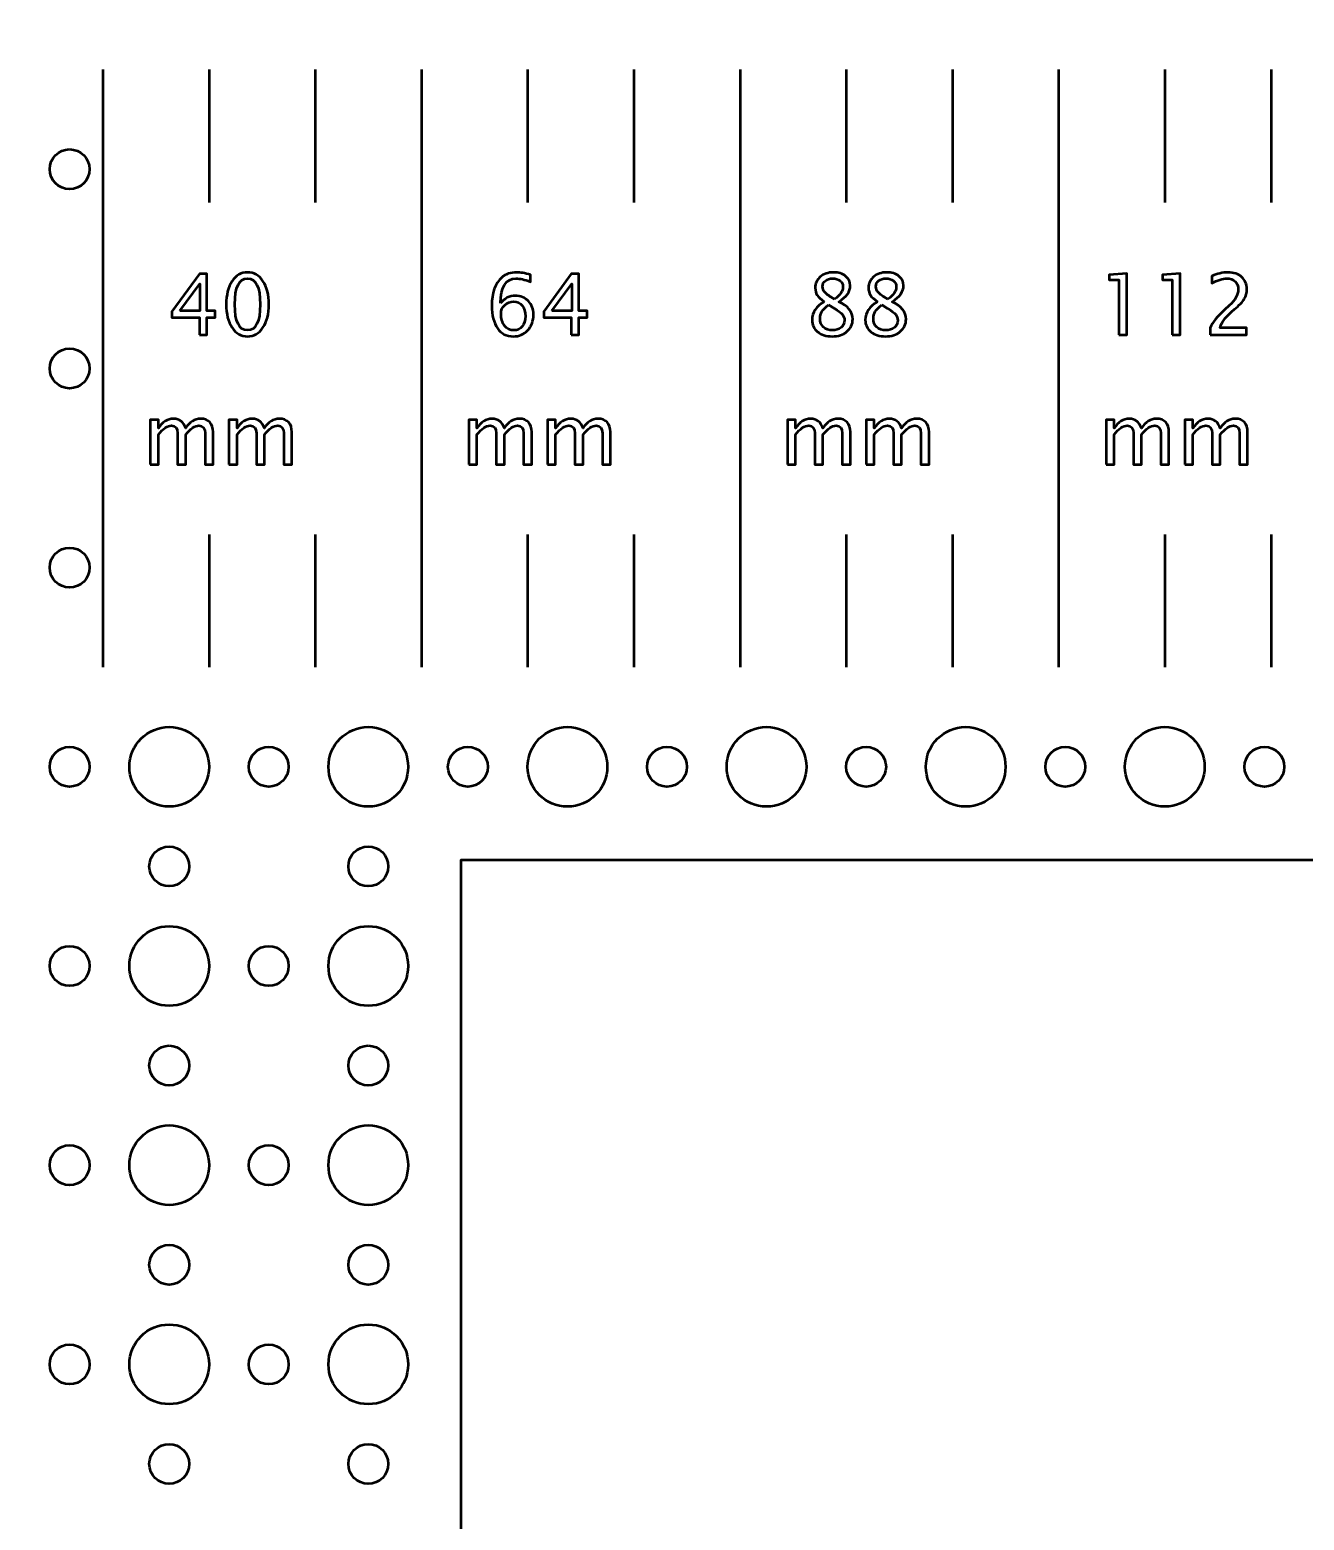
# Model space of a CAD drawing. Header units: centimetres. Extents: x -120 to 105, y -79 to 117.
# Drawn here: x 33.45 to 43.05, y -23.67 to -12.45 of the extents above; entities that cross this region are included whole.
import ezdxf

# ---------------------------------------------------------------- set-up
doc = ezdxf.new("R2010")
doc.units = ezdxf.units.CM
doc.header["$MEASUREMENT"] = 0
doc.layers.add('Layer 1', color=7, linetype='Continuous')

msp = doc.modelspace()

# ---------------------------------------------------------------- linework, layer by layer
at = {"layer": 'Layer 1', "lineweight": 53}
for centre, major_axis in [((33.75, -13.5), (0, 0.15)), ((33.75, -15), (0, 0.15)), ((33.75, -16.5), (0, 0.15)), ((34.50001, -18.00001), (0, 0.30001)), ((36.00001, -18.00001), (0, 0.30001)), ((37.50001, -18.00001), (0, 0.30001)), ((39.00001, -18.00001), (0, 0.30001)), ((40.50001, -18.00001), (0, 0.30001)), ((42.00001, -18.00001), (0, 0.30001)), ((33.75, -18), (0, 0.15)), ((35.25, -18), (0, 0.15)), ((36.75, -18), (0, 0.15)), ((38.25, -18), (0, 0.15)), ((39.75, -18), (0, 0.15)), ((41.25, -18), (0, 0.15)), ((42.75, -18), (0, 0.15)), ((34.5, -18.75), (0, 0.15)), ((36, -18.75), (0, 0.15)), ((34.50001, -19.50001), (0, 0.30001)), ((36.00001, -19.50001), (0, 0.30001)), ((33.75, -19.5), (0, 0.15)), ((35.25, -19.5), (0, 0.15)), ((34.5, -20.25), (0, 0.15)), ((36, -20.25), (0, 0.15)), ((34.50001, -21.00001), (0, 0.30001)), ((36.00001, -21.00001), (0, 0.30001)), ((33.75, -21), (0, 0.15)), ((35.25, -21), (0, 0.15)), ((34.5, -21.75), (0, 0.15)), ((36, -21.75), (0, 0.15)), ((34.50001, -22.50001), (0, 0.30001)), ((36.00001, -22.50001), (0, 0.30001)), ((33.75, -22.5), (0, 0.15)), ((35.25, -22.5), (0, 0.15)), ((34.5, -23.25), (0, 0.15)), ((36, -23.25), (0, 0.15))]:
    msp.add_ellipse(centre, major_axis=major_axis, ratio=1, dxfattribs=at)
msp.add_open_spline([(23.8, -33.7), (23.52386, -33.7), (23.3, -33.47614), (23.3, -33.2), (23.3, -33.2), (23.3, -33.2), (23.3, 6.2), (23.3, 6.2), (23.3, 6.2), (23.3, 6.47614), (23.52386, 6.7), (23.8, 6.7), (23.8, 6.7), (27.54218, 6.7), (33.02796, 6.7), (36.2, 6.7), (36.2, 6.7), (36.47614, 6.7), (36.7, 6.47614), (36.7, 6.2), (36.7, 6.2), (36.7, 6.2), (36.7, -11.3), (36.7, -11.3), (36.7, -11.3), (36.7, -11.3), (61.7, -11.3), (61.7, -11.3), (61.7, -11.3), (61.97614, -11.3), (62.2, -11.52386), (62.2, -11.8), (62.2, -11.8), (62.2, -11.8), (62.2, -18.2), (62.2, -18.2), (62.2, -18.2), (62.2, -18.47614), (61.97614, -18.7), (61.7, -18.7), (61.7, -18.7), (61.7, -18.7), (36.7, -18.7), (36.7, -18.7), (36.7, -18.7), (36.7, -18.7), (36.7, -33.2), (36.7, -33.2), (36.7, -33.2), (36.7, -33.47614), (36.47614, -33.7), (36.2, -33.7), (36.2, -33.7), (31.42225, -33.7), (28.57775, -33.7), (23.8, -33.7)], degree=3, knots=[0, 0, 0, 0, 0.06666667, 0.06666667, 0.06666667, 0.06666667, 0.13333333, 0.13333333, 0.13333333, 0.13333333, 0.2, 0.2, 0.2, 0.2, 0.26666667, 0.26666667, 0.26666667, 0.26666667, 0.33333333, 0.33333333, 0.33333333, 0.33333333, 0.4, 0.4, 0.4, 0.4, 0.46666667, 0.46666667, 0.46666667, 0.46666667, 0.53333333, 0.53333333, 0.53333333, 0.53333333, 0.6, 0.6, 0.6, 0.6, 0.66666667, 0.66666667, 0.66666667, 0.66666667, 0.73333333, 0.73333333, 0.73333333, 0.73333333, 0.8, 0.8, 0.8, 0.8, 0.86666667, 0.86666667, 0.86666667, 0.86666667, 1, 1, 1, 1], dxfattribs=at)
at = {"layer": 'Layer 1', "color": 5, "lineweight": 53}
for points in [[(34, -12.75), (34, -12.75), (34, -17.25), (34, -17.25)], [(34.8, -12.75), (34.8, -12.75), (34.8, -13.75), (34.8, -13.75)], [(35.6, -12.75), (35.6, -12.75), (35.6, -13.75), (35.6, -13.75)], [(36.4, -12.75), (36.4, -12.75), (36.4, -17.25), (36.4, -17.25)], [(37.2, -12.75), (37.2, -12.75), (37.2, -13.75), (37.2, -13.75)], [(38, -12.75), (38, -12.75), (38, -13.75), (38, -13.75)], [(38.8, -12.75), (38.8, -12.75), (38.8, -17.25), (38.8, -17.25)], [(39.6, -12.75), (39.6, -12.75), (39.6, -13.75), (39.6, -13.75)], [(40.4, -12.75), (40.4, -12.75), (40.4, -13.75), (40.4, -13.75)], [(41.2, -12.75), (41.2, -12.75), (41.2, -17.25), (41.2, -17.25)], [(42, -12.75), (42, -12.75), (42, -13.75), (42, -13.75)], [(42.8, -12.75), (42.8, -12.75), (42.8, -13.75), (42.8, -13.75)], [(34.8, -16.25), (34.8, -16.25), (34.8, -17.25), (34.8, -17.25)], [(35.6, -16.25), (35.6, -16.25), (35.6, -17.25), (35.6, -17.25)], [(37.2, -16.25), (37.2, -16.25), (37.2, -17.25), (37.2, -17.25)], [(38, -16.25), (38, -16.25), (38, -17.25), (38, -17.25)], [(39.6, -16.25), (39.6, -16.25), (39.6, -17.25), (39.6, -17.25)], [(40.4, -16.25), (40.4, -16.25), (40.4, -17.25), (40.4, -17.25)], [(42, -16.25), (42, -16.25), (42, -17.25), (42, -17.25)], [(42.8, -16.25), (42.8, -16.25), (42.8, -17.25), (42.8, -17.25)]]:
    msp.add_open_spline(points, degree=3, dxfattribs=at)
for points, knots in [([(34.72718, -14.74738), (34.72718, -14.74738), (34.72718, -14.6172), (34.72718, -14.6172), (34.72718, -14.6172), (34.72718, -14.6172), (34.52017, -14.6172), (34.52017, -14.6172), (34.52017, -14.6172), (34.52017, -14.6172), (34.52017, -14.57085), (34.52017, -14.57085), (34.52017, -14.57085), (34.52017, -14.57085), (34.72718, -14.28827), (34.72718, -14.28827), (34.72718, -14.28827), (34.72718, -14.28827), (34.78433, -14.28827), (34.78433, -14.28827), (34.78433, -14.28827), (34.78433, -14.28827), (34.78433, -14.56704), (34.78433, -14.56704), (34.78433, -14.56704), (34.78433, -14.56704), (34.84592, -14.56704), (34.84592, -14.56704), (34.84592, -14.56704), (34.84592, -14.56704), (34.84592, -14.6172), (34.84592, -14.6172), (34.84592, -14.6172), (34.84592, -14.6172), (34.78433, -14.6172), (34.78433, -14.6172), (34.78433, -14.6172), (34.78433, -14.6172), (34.78433, -14.74738), (34.78433, -14.74738), (34.78433, -14.74738), (34.78433, -14.74738), (34.72718, -14.74738), (34.72718, -14.74738)], [0, 0, 0, 0, 0.08333333, 0.08333333, 0.08333333, 0.08333333, 0.16666667, 0.16666667, 0.16666667, 0.16666667, 0.25, 0.25, 0.25, 0.25, 0.33333333, 0.33333333, 0.33333333, 0.33333333, 0.41666667, 0.41666667, 0.41666667, 0.41666667, 0.5, 0.5, 0.5, 0.5, 0.58333333, 0.58333333, 0.58333333, 0.58333333, 0.66666667, 0.66666667, 0.66666667, 0.66666667, 0.75, 0.75, 0.75, 0.75, 0.83333333, 0.83333333, 0.83333333, 0.83333333, 1, 1, 1, 1]), ([(34.58038, -14.56704), (34.58038, -14.56704), (34.73099, -14.56704), (34.73099, -14.56704), (34.73099, -14.56704), (34.73099, -14.56704), (34.73099, -14.36363), (34.73099, -14.36363), (34.73099, -14.36363), (34.73099, -14.36363), (34.58038, -14.56704), (34.58038, -14.56704)], [0, 0, 0, 0, 0.25, 0.25, 0.25, 0.25, 0.5, 0.5, 0.5, 0.5, 1, 1, 1, 1]), ([(35.08997, -14.75881), (35.04182, -14.75881), (35.00298, -14.73669), (34.97355, -14.69256), (34.97355, -14.69256), (34.94403, -14.64843), (34.92932, -14.59022), (34.92932, -14.51783), (34.92932, -14.51783), (34.92932, -14.44544), (34.94403, -14.38723), (34.97355, -14.3431), (34.97355, -14.3431), (35.00298, -14.29896), (35.04182, -14.27684), (35.08997, -14.27684), (35.08997, -14.27684), (35.13834, -14.27684), (35.17718, -14.29886), (35.2066, -14.34288), (35.2066, -14.34288), (35.23591, -14.38691), (35.25063, -14.44523), (35.25063, -14.51783), (35.25063, -14.51783), (35.25063, -14.59022), (35.23591, -14.64843), (35.2066, -14.69256), (35.2066, -14.69256), (35.17718, -14.73669), (35.13834, -14.75881), (35.08997, -14.75881)], [0, 0, 0, 0, 0.11111111, 0.11111111, 0.11111111, 0.11111111, 0.22222222, 0.22222222, 0.22222222, 0.22222222, 0.33333333, 0.33333333, 0.33333333, 0.33333333, 0.44444444, 0.44444444, 0.44444444, 0.44444444, 0.55555556, 0.55555556, 0.55555556, 0.55555556, 0.66666667, 0.66666667, 0.66666667, 0.66666667, 0.77777778, 0.77777778, 0.77777778, 0.77777778, 1, 1, 1, 1]), ([(35.08986, -14.71309), (35.15347, -14.71309), (35.18522, -14.648), (35.18522, -14.51783), (35.18522, -14.51783), (35.18522, -14.38765), (35.15347, -14.32256), (35.08986, -14.32256), (35.08986, -14.32256), (35.02647, -14.32256), (34.99472, -14.38765), (34.99472, -14.51783), (34.99472, -14.51783), (34.99472, -14.648), (35.02647, -14.71309), (35.08986, -14.71309)], [0, 0, 0, 0, 0.2, 0.2, 0.2, 0.2, 0.4, 0.4, 0.4, 0.4, 0.6, 0.6, 0.6, 0.6, 1, 1, 1, 1]), ([(36.997, -14.50947), (37.02621, -14.47168), (37.06293, -14.45274), (37.10717, -14.45274), (37.10717, -14.45274), (37.14728, -14.45274), (37.18009, -14.46597), (37.2057, -14.49253), (37.2057, -14.49253), (37.23121, -14.5191), (37.24402, -14.55318), (37.24402, -14.59477), (37.24402, -14.59477), (37.24402, -14.6425), (37.22973, -14.68176), (37.20105, -14.71256), (37.20105, -14.71256), (37.17237, -14.74336), (37.13596, -14.75881), (37.09162, -14.75881), (37.09162, -14.75881), (37.04124, -14.75881), (37.00166, -14.73838), (36.97319, -14.69764), (36.97319, -14.69764), (36.94461, -14.65679), (36.93033, -14.60027), (36.93033, -14.5282), (36.93033, -14.5282), (36.93033, -14.43104), (36.9553, -14.35982), (37.00515, -14.31431), (37.00515, -14.31431), (37.03224, -14.28933), (37.06971, -14.27684), (37.11744, -14.27684), (37.11744, -14.27684), (37.14517, -14.27684), (37.17956, -14.28256), (37.22052, -14.29399), (37.22052, -14.29399), (37.22052, -14.29399), (37.22052, -14.34733), (37.22052, -14.34733), (37.22052, -14.34733), (37.17723, -14.33082), (37.14167, -14.32256), (37.11373, -14.32256), (37.11373, -14.32256), (37.03595, -14.32256), (36.997, -14.3849), (36.997, -14.50947)], [0, 0, 0, 0, 0.07142857, 0.07142857, 0.07142857, 0.07142857, 0.14285714, 0.14285714, 0.14285714, 0.14285714, 0.21428571, 0.21428571, 0.21428571, 0.21428571, 0.28571429, 0.28571429, 0.28571429, 0.28571429, 0.35714286, 0.35714286, 0.35714286, 0.35714286, 0.42857143, 0.42857143, 0.42857143, 0.42857143, 0.5, 0.5, 0.5, 0.5, 0.57142857, 0.57142857, 0.57142857, 0.57142857, 0.64285714, 0.64285714, 0.64285714, 0.64285714, 0.71428571, 0.71428571, 0.71428571, 0.71428571, 0.78571429, 0.78571429, 0.78571429, 0.78571429, 0.85714286, 0.85714286, 0.85714286, 0.85714286, 1, 1, 1, 1]), ([(37.52871, -14.74738), (37.52871, -14.74738), (37.52871, -14.6172), (37.52871, -14.6172), (37.52871, -14.6172), (37.52871, -14.6172), (37.3217, -14.6172), (37.3217, -14.6172), (37.3217, -14.6172), (37.3217, -14.6172), (37.3217, -14.57085), (37.3217, -14.57085), (37.3217, -14.57085), (37.3217, -14.57085), (37.52871, -14.28827), (37.52871, -14.28827), (37.52871, -14.28827), (37.52871, -14.28827), (37.58586, -14.28827), (37.58586, -14.28827), (37.58586, -14.28827), (37.58586, -14.28827), (37.58586, -14.56704), (37.58586, -14.56704), (37.58586, -14.56704), (37.58586, -14.56704), (37.64745, -14.56704), (37.64745, -14.56704), (37.64745, -14.56704), (37.64745, -14.56704), (37.64745, -14.6172), (37.64745, -14.6172), (37.64745, -14.6172), (37.64745, -14.6172), (37.58586, -14.6172), (37.58586, -14.6172), (37.58586, -14.6172), (37.58586, -14.6172), (37.58586, -14.74738), (37.58586, -14.74738), (37.58586, -14.74738), (37.58586, -14.74738), (37.52871, -14.74738), (37.52871, -14.74738)], [0, 0, 0, 0, 0.08333333, 0.08333333, 0.08333333, 0.08333333, 0.16666667, 0.16666667, 0.16666667, 0.16666667, 0.25, 0.25, 0.25, 0.25, 0.33333333, 0.33333333, 0.33333333, 0.33333333, 0.41666667, 0.41666667, 0.41666667, 0.41666667, 0.5, 0.5, 0.5, 0.5, 0.58333333, 0.58333333, 0.58333333, 0.58333333, 0.66666667, 0.66666667, 0.66666667, 0.66666667, 0.75, 0.75, 0.75, 0.75, 0.83333333, 0.83333333, 0.83333333, 0.83333333, 1, 1, 1, 1]), ([(37.38191, -14.56704), (37.38191, -14.56704), (37.53252, -14.56704), (37.53252, -14.56704), (37.53252, -14.56704), (37.53252, -14.56704), (37.53252, -14.36363), (37.53252, -14.36363), (37.53252, -14.36363), (37.53252, -14.36363), (37.38191, -14.56704), (37.38191, -14.56704)], [0, 0, 0, 0, 0.25, 0.25, 0.25, 0.25, 0.5, 0.5, 0.5, 0.5, 1, 1, 1, 1]), ([(39.43383, -14.49751), (39.40864, -14.47994), (39.39107, -14.46364), (39.38123, -14.44851), (39.38123, -14.44851), (39.37139, -14.43348), (39.36652, -14.41527), (39.36652, -14.394), (39.36652, -14.394), (39.36652, -14.35929), (39.37922, -14.33103), (39.40451, -14.30934), (39.40451, -14.30934), (39.42991, -14.28764), (39.46304, -14.27684), (39.50389, -14.27684), (39.50389, -14.27684), (39.54157, -14.27684), (39.57215, -14.28605), (39.59554, -14.30447), (39.59554, -14.30447), (39.61893, -14.32278), (39.63068, -14.34669), (39.63068, -14.37601), (39.63068, -14.37601), (39.63068, -14.42046), (39.60221, -14.46099), (39.54538, -14.49751), (39.54538, -14.49751), (39.61449, -14.53137), (39.6491, -14.57508), (39.6491, -14.62863), (39.6491, -14.62863), (39.6491, -14.66684), (39.6346, -14.69806), (39.6057, -14.7224), (39.6057, -14.7224), (39.57681, -14.74664), (39.53966, -14.75881), (39.49416, -14.75881), (39.49416, -14.75881), (39.44875, -14.75881), (39.41213, -14.74738), (39.38419, -14.72452), (39.38419, -14.72452), (39.35636, -14.70177), (39.34239, -14.67171), (39.34239, -14.63456), (39.34239, -14.63456), (39.34239, -14.57953), (39.37287, -14.53391), (39.43383, -14.49751)], [0, 0, 0, 0, 0.07142857, 0.07142857, 0.07142857, 0.07142857, 0.14285714, 0.14285714, 0.14285714, 0.14285714, 0.21428571, 0.21428571, 0.21428571, 0.21428571, 0.28571429, 0.28571429, 0.28571429, 0.28571429, 0.35714286, 0.35714286, 0.35714286, 0.35714286, 0.42857143, 0.42857143, 0.42857143, 0.42857143, 0.5, 0.5, 0.5, 0.5, 0.57142857, 0.57142857, 0.57142857, 0.57142857, 0.64285714, 0.64285714, 0.64285714, 0.64285714, 0.71428571, 0.71428571, 0.71428571, 0.71428571, 0.78571429, 0.78571429, 0.78571429, 0.78571429, 0.85714286, 0.85714286, 0.85714286, 0.85714286, 1, 1, 1, 1]), ([(39.5113, -14.47835), (39.55406, -14.45009), (39.57544, -14.41877), (39.57544, -14.38416), (39.57544, -14.38416), (39.57544, -14.36564), (39.56824, -14.35082), (39.55395, -14.3395), (39.55395, -14.3395), (39.53956, -14.32817), (39.52083, -14.32256), (39.49765, -14.32256), (39.49765, -14.32256), (39.47521, -14.32256), (39.4569, -14.32807), (39.44283, -14.33918), (39.44283, -14.33918), (39.42875, -14.35029), (39.42177, -14.36458), (39.42177, -14.38225), (39.42177, -14.38225), (39.42177, -14.3994), (39.42812, -14.41485), (39.44082, -14.42861), (39.44082, -14.42861), (39.45352, -14.44226), (39.47701, -14.45888), (39.5113, -14.47835)], [0, 0, 0, 0, 0.125, 0.125, 0.125, 0.125, 0.25, 0.25, 0.25, 0.25, 0.375, 0.375, 0.375, 0.375, 0.5, 0.5, 0.5, 0.5, 0.625, 0.625, 0.625, 0.625, 0.75, 0.75, 0.75, 0.75, 1, 1, 1, 1]), ([(39.83536, -14.49751), (39.81017, -14.47994), (39.7926, -14.46364), (39.78276, -14.44851), (39.78276, -14.44851), (39.77292, -14.43348), (39.76805, -14.41527), (39.76805, -14.394), (39.76805, -14.394), (39.76805, -14.35929), (39.78075, -14.33103), (39.80604, -14.30934), (39.80604, -14.30934), (39.83144, -14.28764), (39.86457, -14.27684), (39.90542, -14.27684), (39.90542, -14.27684), (39.9431, -14.27684), (39.97368, -14.28605), (39.99707, -14.30447), (39.99707, -14.30447), (40.02046, -14.32278), (40.03221, -14.34669), (40.03221, -14.37601), (40.03221, -14.37601), (40.03221, -14.42046), (40.00374, -14.46099), (39.94691, -14.49751), (39.94691, -14.49751), (40.01602, -14.53137), (40.05063, -14.57508), (40.05063, -14.62863), (40.05063, -14.62863), (40.05063, -14.66684), (40.03613, -14.69806), (40.00723, -14.7224), (40.00723, -14.7224), (39.97834, -14.74664), (39.94119, -14.75881), (39.89569, -14.75881), (39.89569, -14.75881), (39.85028, -14.75881), (39.81366, -14.74738), (39.78572, -14.72452), (39.78572, -14.72452), (39.75789, -14.70177), (39.74392, -14.67171), (39.74392, -14.63456), (39.74392, -14.63456), (39.74392, -14.57953), (39.7744, -14.53391), (39.83536, -14.49751)], [0, 0, 0, 0, 0.07142857, 0.07142857, 0.07142857, 0.07142857, 0.14285714, 0.14285714, 0.14285714, 0.14285714, 0.21428571, 0.21428571, 0.21428571, 0.21428571, 0.28571429, 0.28571429, 0.28571429, 0.28571429, 0.35714286, 0.35714286, 0.35714286, 0.35714286, 0.42857143, 0.42857143, 0.42857143, 0.42857143, 0.5, 0.5, 0.5, 0.5, 0.57142857, 0.57142857, 0.57142857, 0.57142857, 0.64285714, 0.64285714, 0.64285714, 0.64285714, 0.71428571, 0.71428571, 0.71428571, 0.71428571, 0.78571429, 0.78571429, 0.78571429, 0.78571429, 0.85714286, 0.85714286, 0.85714286, 0.85714286, 1, 1, 1, 1]), ([(39.91283, -14.47835), (39.95559, -14.45009), (39.97697, -14.41877), (39.97697, -14.38416), (39.97697, -14.38416), (39.97697, -14.36564), (39.96977, -14.35082), (39.95548, -14.3395), (39.95548, -14.3395), (39.94109, -14.32817), (39.92236, -14.32256), (39.89918, -14.32256), (39.89918, -14.32256), (39.87674, -14.32256), (39.85843, -14.32807), (39.84436, -14.33918), (39.84436, -14.33918), (39.83028, -14.35029), (39.8233, -14.36458), (39.8233, -14.38225), (39.8233, -14.38225), (39.8233, -14.3994), (39.82965, -14.41485), (39.84235, -14.42861), (39.84235, -14.42861), (39.85505, -14.44226), (39.87854, -14.45888), (39.91283, -14.47835)], [0, 0, 0, 0, 0.125, 0.125, 0.125, 0.125, 0.25, 0.25, 0.25, 0.25, 0.375, 0.375, 0.375, 0.375, 0.5, 0.5, 0.5, 0.5, 0.625, 0.625, 0.625, 0.625, 0.75, 0.75, 0.75, 0.75, 1, 1, 1, 1]), ([(41.65338, -14.74738), (41.65338, -14.74738), (41.65338, -14.33399), (41.65338, -14.33399), (41.65338, -14.33399), (41.65338, -14.33399), (41.58036, -14.33399), (41.58036, -14.33399), (41.58036, -14.33399), (41.58036, -14.33399), (41.58036, -14.29589), (41.58036, -14.29589), (41.58036, -14.29589), (41.58036, -14.29589), (41.71434, -14.28446), (41.71434, -14.28446), (41.71434, -14.28446), (41.71434, -14.28446), (41.71434, -14.74738), (41.71434, -14.74738), (41.71434, -14.74738), (41.71434, -14.74738), (41.65338, -14.74738), (41.65338, -14.74738)], [0, 0, 0, 0, 0.14285714, 0.14285714, 0.14285714, 0.14285714, 0.28571429, 0.28571429, 0.28571429, 0.28571429, 0.42857143, 0.42857143, 0.42857143, 0.42857143, 0.57142857, 0.57142857, 0.57142857, 0.57142857, 0.71428571, 0.71428571, 0.71428571, 0.71428571, 1, 1, 1, 1]), ([(42.05491, -14.74738), (42.05491, -14.74738), (42.05491, -14.33399), (42.05491, -14.33399), (42.05491, -14.33399), (42.05491, -14.33399), (41.98189, -14.33399), (41.98189, -14.33399), (41.98189, -14.33399), (41.98189, -14.33399), (41.98189, -14.29589), (41.98189, -14.29589), (41.98189, -14.29589), (41.98189, -14.29589), (42.11587, -14.28446), (42.11587, -14.28446), (42.11587, -14.28446), (42.11587, -14.28446), (42.11587, -14.74738), (42.11587, -14.74738), (42.11587, -14.74738), (42.11587, -14.74738), (42.05491, -14.74738), (42.05491, -14.74738)], [0, 0, 0, 0, 0.14285714, 0.14285714, 0.14285714, 0.14285714, 0.28571429, 0.28571429, 0.28571429, 0.28571429, 0.42857143, 0.42857143, 0.42857143, 0.42857143, 0.57142857, 0.57142857, 0.57142857, 0.57142857, 0.71428571, 0.71428571, 0.71428571, 0.71428571, 1, 1, 1, 1]), ([(42.34278, -14.74738), (42.34278, -14.74738), (42.34278, -14.69404), (42.34278, -14.69404), (42.34278, -14.69404), (42.36056, -14.65245), (42.39643, -14.60704), (42.45051, -14.55804), (42.45051, -14.55804), (42.45051, -14.55804), (42.48544, -14.52672), (42.48544, -14.52672), (42.48544, -14.52672), (42.53042, -14.48587), (42.55296, -14.44544), (42.55296, -14.40522), (42.55296, -14.40522), (42.55296, -14.3795), (42.54523, -14.35939), (42.52989, -14.34468), (42.52989, -14.34468), (42.51454, -14.32997), (42.49327, -14.32256), (42.46628, -14.32256), (42.46628, -14.32256), (42.43474, -14.32256), (42.39739, -14.33463), (42.35421, -14.35876), (42.35421, -14.35876), (42.35421, -14.35876), (42.35421, -14.30542), (42.35421, -14.30542), (42.35421, -14.30542), (42.39495, -14.28637), (42.43549, -14.27684), (42.47591, -14.27684), (42.47591, -14.27684), (42.51888, -14.27684), (42.55338, -14.28838), (42.57942, -14.31156), (42.57942, -14.31156), (42.60535, -14.33474), (42.61837, -14.36543), (42.61837, -14.40374), (42.61837, -14.40374), (42.61837, -14.43126), (42.6118, -14.4557), (42.59868, -14.47698), (42.59868, -14.47698), (42.58545, -14.49835), (42.561, -14.52418), (42.52513, -14.55466), (42.52513, -14.55466), (42.52513, -14.55466), (42.50153, -14.57477), (42.50153, -14.57477), (42.50153, -14.57477), (42.45242, -14.61636), (42.42406, -14.65615), (42.41644, -14.69404), (42.41644, -14.69404), (42.41644, -14.69404), (42.61646, -14.69404), (42.61646, -14.69404), (42.61646, -14.69404), (42.61646, -14.69404), (42.61646, -14.74738), (42.61646, -14.74738), (42.61646, -14.74738), (42.61646, -14.74738), (42.34278, -14.74738), (42.34278, -14.74738)], [0, 0, 0, 0, 0.05263158, 0.05263158, 0.05263158, 0.05263158, 0.10526316, 0.10526316, 0.10526316, 0.10526316, 0.15789474, 0.15789474, 0.15789474, 0.15789474, 0.21052632, 0.21052632, 0.21052632, 0.21052632, 0.26315789, 0.26315789, 0.26315789, 0.26315789, 0.31578947, 0.31578947, 0.31578947, 0.31578947, 0.36842105, 0.36842105, 0.36842105, 0.36842105, 0.42105263, 0.42105263, 0.42105263, 0.42105263, 0.47368421, 0.47368421, 0.47368421, 0.47368421, 0.52631579, 0.52631579, 0.52631579, 0.52631579, 0.57894737, 0.57894737, 0.57894737, 0.57894737, 0.63157895, 0.63157895, 0.63157895, 0.63157895, 0.68421053, 0.68421053, 0.68421053, 0.68421053, 0.73684211, 0.73684211, 0.73684211, 0.73684211, 0.78947368, 0.78947368, 0.78947368, 0.78947368, 0.84210526, 0.84210526, 0.84210526, 0.84210526, 0.89473684, 0.89473684, 0.89473684, 0.89473684, 1, 1, 1, 1]), ([(37.18306, -14.60683), (37.18306, -14.57286), (37.17522, -14.54598), (37.15945, -14.52619), (37.15945, -14.52619), (37.14369, -14.5064), (37.1221, -14.49655), (37.09468, -14.49655), (37.09468, -14.49655), (37.06854, -14.49655), (37.04621, -14.50523), (37.02759, -14.5227), (37.02759, -14.5227), (37.00885, -14.54005), (36.99954, -14.56101), (36.99954, -14.58545), (36.99954, -14.58545), (36.99954, -14.62398), (37.00843, -14.65488), (37.0261, -14.67816), (37.0261, -14.67816), (37.04388, -14.70145), (37.06738, -14.71309), (37.09659, -14.71309), (37.09659, -14.71309), (37.12315, -14.71309), (37.14421, -14.70356), (37.15977, -14.68451), (37.15977, -14.68451), (37.17533, -14.66546), (37.18306, -14.63954), (37.18306, -14.60683)], [0, 0, 0, 0, 0.11111111, 0.11111111, 0.11111111, 0.11111111, 0.22222222, 0.22222222, 0.22222222, 0.22222222, 0.33333333, 0.33333333, 0.33333333, 0.33333333, 0.44444444, 0.44444444, 0.44444444, 0.44444444, 0.55555556, 0.55555556, 0.55555556, 0.55555556, 0.66666667, 0.66666667, 0.66666667, 0.66666667, 0.77777778, 0.77777778, 0.77777778, 0.77777778, 1, 1, 1, 1]), ([(39.46706, -14.52227), (39.4423, -14.54132), (39.42547, -14.55794), (39.41658, -14.57212), (39.41658, -14.57212), (39.4078, -14.5863), (39.40335, -14.60387), (39.40335, -14.62504), (39.40335, -14.62504), (39.40335, -14.65128), (39.41182, -14.67256), (39.42886, -14.68875), (39.42886, -14.68875), (39.4459, -14.70494), (39.46823, -14.71309), (39.49606, -14.71309), (39.49606, -14.71309), (39.52284, -14.71309), (39.54464, -14.70621), (39.56147, -14.69235), (39.56147, -14.69235), (39.5784, -14.67848), (39.58687, -14.66049), (39.58687, -14.63837), (39.58687, -14.63837), (39.58687, -14.62059), (39.58168, -14.60546), (39.5712, -14.59318), (39.5712, -14.59318), (39.56072, -14.5809), (39.54051, -14.56588), (39.51056, -14.5481), (39.51056, -14.5481), (39.51056, -14.5481), (39.46706, -14.52227), (39.46706, -14.52227)], [0, 0, 0, 0, 0.1, 0.1, 0.1, 0.1, 0.2, 0.2, 0.2, 0.2, 0.3, 0.3, 0.3, 0.3, 0.4, 0.4, 0.4, 0.4, 0.5, 0.5, 0.5, 0.5, 0.6, 0.6, 0.6, 0.6, 0.7, 0.7, 0.7, 0.7, 0.8, 0.8, 0.8, 0.8, 1, 1, 1, 1]), ([(39.86859, -14.52227), (39.84383, -14.54132), (39.827, -14.55794), (39.81811, -14.57212), (39.81811, -14.57212), (39.80933, -14.5863), (39.80488, -14.60387), (39.80488, -14.62504), (39.80488, -14.62504), (39.80488, -14.65128), (39.81335, -14.67256), (39.83039, -14.68875), (39.83039, -14.68875), (39.84743, -14.70494), (39.86976, -14.71309), (39.89759, -14.71309), (39.89759, -14.71309), (39.92437, -14.71309), (39.94617, -14.70621), (39.963, -14.69235), (39.963, -14.69235), (39.97993, -14.67848), (39.9884, -14.66049), (39.9884, -14.63837), (39.9884, -14.63837), (39.9884, -14.62059), (39.98321, -14.60546), (39.97273, -14.59318), (39.97273, -14.59318), (39.96225, -14.5809), (39.94204, -14.56588), (39.91209, -14.5481), (39.91209, -14.5481), (39.91209, -14.5481), (39.86859, -14.52227), (39.86859, -14.52227)], [0, 0, 0, 0, 0.1, 0.1, 0.1, 0.1, 0.2, 0.2, 0.2, 0.2, 0.3, 0.3, 0.3, 0.3, 0.4, 0.4, 0.4, 0.4, 0.5, 0.5, 0.5, 0.5, 0.6, 0.6, 0.6, 0.6, 0.7, 0.7, 0.7, 0.7, 0.8, 0.8, 0.8, 0.8, 1, 1, 1, 1]), ([(34.35739, -15.72316), (34.35739, -15.72316), (34.35739, -15.38661), (34.35739, -15.38661), (34.35739, -15.38661), (34.35739, -15.38661), (34.41835, -15.38661), (34.41835, -15.38661), (34.41835, -15.38661), (34.41835, -15.38661), (34.41835, -15.45022), (34.41835, -15.45022), (34.41835, -15.45022), (34.44809, -15.40312), (34.48619, -15.37962), (34.53286, -15.37962), (34.53286, -15.37962), (34.57784, -15.37962), (34.60843, -15.40312), (34.62473, -15.45022), (34.62473, -15.45022), (34.65362, -15.4027), (34.69129, -15.37899), (34.73754, -15.37899), (34.73754, -15.37899), (34.76707, -15.37899), (34.79004, -15.38767), (34.80644, -15.40513), (34.80644, -15.40513), (34.82285, -15.42259), (34.8311, -15.44704), (34.8311, -15.47847), (34.8311, -15.47847), (34.8311, -15.47847), (34.8311, -15.72316), (34.8311, -15.72316), (34.8311, -15.72316), (34.8311, -15.72316), (34.77014, -15.72316), (34.77014, -15.72316), (34.77014, -15.72316), (34.77014, -15.72316), (34.77014, -15.48853), (34.77014, -15.48853), (34.77014, -15.48853), (34.77014, -15.45022), (34.7549, -15.43106), (34.72442, -15.43106), (34.72442, -15.43106), (34.69278, -15.43106), (34.65954, -15.45339), (34.62473, -15.49816), (34.62473, -15.49816), (34.62473, -15.49816), (34.62473, -15.72316), (34.62473, -15.72316), (34.62473, -15.72316), (34.62473, -15.72316), (34.56377, -15.72316), (34.56377, -15.72316), (34.56377, -15.72316), (34.56377, -15.72316), (34.56377, -15.48832), (34.56377, -15.48832), (34.56377, -15.48832), (34.56377, -15.44969), (34.54831, -15.43042), (34.5173, -15.43042), (34.5173, -15.43042), (34.48651, -15.43042), (34.45349, -15.45286), (34.41835, -15.49784), (34.41835, -15.49784), (34.41835, -15.49784), (34.41835, -15.72316), (34.41835, -15.72316), (34.41835, -15.72316), (34.41835, -15.72316), (34.35739, -15.72316), (34.35739, -15.72316)], [0, 0, 0, 0, 0.04761905, 0.04761905, 0.04761905, 0.04761905, 0.0952381, 0.0952381, 0.0952381, 0.0952381, 0.14285714, 0.14285714, 0.14285714, 0.14285714, 0.19047619, 0.19047619, 0.19047619, 0.19047619, 0.23809524, 0.23809524, 0.23809524, 0.23809524, 0.28571429, 0.28571429, 0.28571429, 0.28571429, 0.33333333, 0.33333333, 0.33333333, 0.33333333, 0.38095238, 0.38095238, 0.38095238, 0.38095238, 0.42857143, 0.42857143, 0.42857143, 0.42857143, 0.47619048, 0.47619048, 0.47619048, 0.47619048, 0.52380952, 0.52380952, 0.52380952, 0.52380952, 0.57142857, 0.57142857, 0.57142857, 0.57142857, 0.61904762, 0.61904762, 0.61904762, 0.61904762, 0.66666667, 0.66666667, 0.66666667, 0.66666667, 0.71428571, 0.71428571, 0.71428571, 0.71428571, 0.76190476, 0.76190476, 0.76190476, 0.76190476, 0.80952381, 0.80952381, 0.80952381, 0.80952381, 0.85714286, 0.85714286, 0.85714286, 0.85714286, 0.9047619, 0.9047619, 0.9047619, 0.9047619, 1, 1, 1, 1]), ([(34.95027, -15.72316), (34.95027, -15.72316), (34.95027, -15.38661), (34.95027, -15.38661), (34.95027, -15.38661), (34.95027, -15.38661), (35.01123, -15.38661), (35.01123, -15.38661), (35.01123, -15.38661), (35.01123, -15.38661), (35.01123, -15.45022), (35.01123, -15.45022), (35.01123, -15.45022), (35.04097, -15.40312), (35.07907, -15.37962), (35.12574, -15.37962), (35.12574, -15.37962), (35.17072, -15.37962), (35.20131, -15.40312), (35.21761, -15.45022), (35.21761, -15.45022), (35.2465, -15.4027), (35.28417, -15.37899), (35.33042, -15.37899), (35.33042, -15.37899), (35.35995, -15.37899), (35.38292, -15.38767), (35.39932, -15.40513), (35.39932, -15.40513), (35.41573, -15.42259), (35.42398, -15.44704), (35.42398, -15.47847), (35.42398, -15.47847), (35.42398, -15.47847), (35.42398, -15.72316), (35.42398, -15.72316), (35.42398, -15.72316), (35.42398, -15.72316), (35.36302, -15.72316), (35.36302, -15.72316), (35.36302, -15.72316), (35.36302, -15.72316), (35.36302, -15.48853), (35.36302, -15.48853), (35.36302, -15.48853), (35.36302, -15.45022), (35.34778, -15.43106), (35.3173, -15.43106), (35.3173, -15.43106), (35.28566, -15.43106), (35.25242, -15.45339), (35.21761, -15.49816), (35.21761, -15.49816), (35.21761, -15.49816), (35.21761, -15.72316), (35.21761, -15.72316), (35.21761, -15.72316), (35.21761, -15.72316), (35.15665, -15.72316), (35.15665, -15.72316), (35.15665, -15.72316), (35.15665, -15.72316), (35.15665, -15.48832), (35.15665, -15.48832), (35.15665, -15.48832), (35.15665, -15.44969), (35.14119, -15.43042), (35.11018, -15.43042), (35.11018, -15.43042), (35.07939, -15.43042), (35.04637, -15.45286), (35.01123, -15.49784), (35.01123, -15.49784), (35.01123, -15.49784), (35.01123, -15.72316), (35.01123, -15.72316), (35.01123, -15.72316), (35.01123, -15.72316), (34.95027, -15.72316), (34.95027, -15.72316)], [0, 0, 0, 0, 0.04761905, 0.04761905, 0.04761905, 0.04761905, 0.0952381, 0.0952381, 0.0952381, 0.0952381, 0.14285714, 0.14285714, 0.14285714, 0.14285714, 0.19047619, 0.19047619, 0.19047619, 0.19047619, 0.23809524, 0.23809524, 0.23809524, 0.23809524, 0.28571429, 0.28571429, 0.28571429, 0.28571429, 0.33333333, 0.33333333, 0.33333333, 0.33333333, 0.38095238, 0.38095238, 0.38095238, 0.38095238, 0.42857143, 0.42857143, 0.42857143, 0.42857143, 0.47619048, 0.47619048, 0.47619048, 0.47619048, 0.52380952, 0.52380952, 0.52380952, 0.52380952, 0.57142857, 0.57142857, 0.57142857, 0.57142857, 0.61904762, 0.61904762, 0.61904762, 0.61904762, 0.66666667, 0.66666667, 0.66666667, 0.66666667, 0.71428571, 0.71428571, 0.71428571, 0.71428571, 0.76190476, 0.76190476, 0.76190476, 0.76190476, 0.80952381, 0.80952381, 0.80952381, 0.80952381, 0.85714286, 0.85714286, 0.85714286, 0.85714286, 0.9047619, 0.9047619, 0.9047619, 0.9047619, 1, 1, 1, 1]), ([(36.75739, -15.72316), (36.75739, -15.72316), (36.75739, -15.38661), (36.75739, -15.38661), (36.75739, -15.38661), (36.75739, -15.38661), (36.81835, -15.38661), (36.81835, -15.38661), (36.81835, -15.38661), (36.81835, -15.38661), (36.81835, -15.45022), (36.81835, -15.45022), (36.81835, -15.45022), (36.84809, -15.40312), (36.88619, -15.37962), (36.93286, -15.37962), (36.93286, -15.37962), (36.97784, -15.37962), (37.00843, -15.40312), (37.02473, -15.45022), (37.02473, -15.45022), (37.05362, -15.4027), (37.09129, -15.37899), (37.13754, -15.37899), (37.13754, -15.37899), (37.16707, -15.37899), (37.19004, -15.38767), (37.20644, -15.40513), (37.20644, -15.40513), (37.22285, -15.42259), (37.2311, -15.44704), (37.2311, -15.47847), (37.2311, -15.47847), (37.2311, -15.47847), (37.2311, -15.72316), (37.2311, -15.72316), (37.2311, -15.72316), (37.2311, -15.72316), (37.17014, -15.72316), (37.17014, -15.72316), (37.17014, -15.72316), (37.17014, -15.72316), (37.17014, -15.48853), (37.17014, -15.48853), (37.17014, -15.48853), (37.17014, -15.45022), (37.1549, -15.43106), (37.12442, -15.43106), (37.12442, -15.43106), (37.09278, -15.43106), (37.05954, -15.45339), (37.02473, -15.49816), (37.02473, -15.49816), (37.02473, -15.49816), (37.02473, -15.72316), (37.02473, -15.72316), (37.02473, -15.72316), (37.02473, -15.72316), (36.96377, -15.72316), (36.96377, -15.72316), (36.96377, -15.72316), (36.96377, -15.72316), (36.96377, -15.48832), (36.96377, -15.48832), (36.96377, -15.48832), (36.96377, -15.44969), (36.94831, -15.43042), (36.9173, -15.43042), (36.9173, -15.43042), (36.88651, -15.43042), (36.85349, -15.45286), (36.81835, -15.49784), (36.81835, -15.49784), (36.81835, -15.49784), (36.81835, -15.72316), (36.81835, -15.72316), (36.81835, -15.72316), (36.81835, -15.72316), (36.75739, -15.72316), (36.75739, -15.72316)], [0, 0, 0, 0, 0.04761905, 0.04761905, 0.04761905, 0.04761905, 0.0952381, 0.0952381, 0.0952381, 0.0952381, 0.14285714, 0.14285714, 0.14285714, 0.14285714, 0.19047619, 0.19047619, 0.19047619, 0.19047619, 0.23809524, 0.23809524, 0.23809524, 0.23809524, 0.28571429, 0.28571429, 0.28571429, 0.28571429, 0.33333333, 0.33333333, 0.33333333, 0.33333333, 0.38095238, 0.38095238, 0.38095238, 0.38095238, 0.42857143, 0.42857143, 0.42857143, 0.42857143, 0.47619048, 0.47619048, 0.47619048, 0.47619048, 0.52380952, 0.52380952, 0.52380952, 0.52380952, 0.57142857, 0.57142857, 0.57142857, 0.57142857, 0.61904762, 0.61904762, 0.61904762, 0.61904762, 0.66666667, 0.66666667, 0.66666667, 0.66666667, 0.71428571, 0.71428571, 0.71428571, 0.71428571, 0.76190476, 0.76190476, 0.76190476, 0.76190476, 0.80952381, 0.80952381, 0.80952381, 0.80952381, 0.85714286, 0.85714286, 0.85714286, 0.85714286, 0.9047619, 0.9047619, 0.9047619, 0.9047619, 1, 1, 1, 1]), ([(37.35027, -15.72316), (37.35027, -15.72316), (37.35027, -15.38661), (37.35027, -15.38661), (37.35027, -15.38661), (37.35027, -15.38661), (37.41123, -15.38661), (37.41123, -15.38661), (37.41123, -15.38661), (37.41123, -15.38661), (37.41123, -15.45022), (37.41123, -15.45022), (37.41123, -15.45022), (37.44097, -15.40312), (37.47907, -15.37962), (37.52574, -15.37962), (37.52574, -15.37962), (37.57072, -15.37962), (37.60131, -15.40312), (37.61761, -15.45022), (37.61761, -15.45022), (37.6465, -15.4027), (37.68417, -15.37899), (37.73042, -15.37899), (37.73042, -15.37899), (37.75995, -15.37899), (37.78292, -15.38767), (37.79932, -15.40513), (37.79932, -15.40513), (37.81573, -15.42259), (37.82398, -15.44704), (37.82398, -15.47847), (37.82398, -15.47847), (37.82398, -15.47847), (37.82398, -15.72316), (37.82398, -15.72316), (37.82398, -15.72316), (37.82398, -15.72316), (37.76302, -15.72316), (37.76302, -15.72316), (37.76302, -15.72316), (37.76302, -15.72316), (37.76302, -15.48853), (37.76302, -15.48853), (37.76302, -15.48853), (37.76302, -15.45022), (37.74778, -15.43106), (37.7173, -15.43106), (37.7173, -15.43106), (37.68566, -15.43106), (37.65242, -15.45339), (37.61761, -15.49816), (37.61761, -15.49816), (37.61761, -15.49816), (37.61761, -15.72316), (37.61761, -15.72316), (37.61761, -15.72316), (37.61761, -15.72316), (37.55665, -15.72316), (37.55665, -15.72316), (37.55665, -15.72316), (37.55665, -15.72316), (37.55665, -15.48832), (37.55665, -15.48832), (37.55665, -15.48832), (37.55665, -15.44969), (37.54119, -15.43042), (37.51018, -15.43042), (37.51018, -15.43042), (37.47939, -15.43042), (37.44637, -15.45286), (37.41123, -15.49784), (37.41123, -15.49784), (37.41123, -15.49784), (37.41123, -15.72316), (37.41123, -15.72316), (37.41123, -15.72316), (37.41123, -15.72316), (37.35027, -15.72316), (37.35027, -15.72316)], [0, 0, 0, 0, 0.04761905, 0.04761905, 0.04761905, 0.04761905, 0.0952381, 0.0952381, 0.0952381, 0.0952381, 0.14285714, 0.14285714, 0.14285714, 0.14285714, 0.19047619, 0.19047619, 0.19047619, 0.19047619, 0.23809524, 0.23809524, 0.23809524, 0.23809524, 0.28571429, 0.28571429, 0.28571429, 0.28571429, 0.33333333, 0.33333333, 0.33333333, 0.33333333, 0.38095238, 0.38095238, 0.38095238, 0.38095238, 0.42857143, 0.42857143, 0.42857143, 0.42857143, 0.47619048, 0.47619048, 0.47619048, 0.47619048, 0.52380952, 0.52380952, 0.52380952, 0.52380952, 0.57142857, 0.57142857, 0.57142857, 0.57142857, 0.61904762, 0.61904762, 0.61904762, 0.61904762, 0.66666667, 0.66666667, 0.66666667, 0.66666667, 0.71428571, 0.71428571, 0.71428571, 0.71428571, 0.76190476, 0.76190476, 0.76190476, 0.76190476, 0.80952381, 0.80952381, 0.80952381, 0.80952381, 0.85714286, 0.85714286, 0.85714286, 0.85714286, 0.9047619, 0.9047619, 0.9047619, 0.9047619, 1, 1, 1, 1]), ([(39.15739, -15.72316), (39.15739, -15.72316), (39.15739, -15.38661), (39.15739, -15.38661), (39.15739, -15.38661), (39.15739, -15.38661), (39.21835, -15.38661), (39.21835, -15.38661), (39.21835, -15.38661), (39.21835, -15.38661), (39.21835, -15.45022), (39.21835, -15.45022), (39.21835, -15.45022), (39.24809, -15.40312), (39.28619, -15.37962), (39.33286, -15.37962), (39.33286, -15.37962), (39.37784, -15.37962), (39.40843, -15.40312), (39.42473, -15.45022), (39.42473, -15.45022), (39.45362, -15.4027), (39.49129, -15.37899), (39.53754, -15.37899), (39.53754, -15.37899), (39.56707, -15.37899), (39.59004, -15.38767), (39.60644, -15.40513), (39.60644, -15.40513), (39.62285, -15.42259), (39.6311, -15.44704), (39.6311, -15.47847), (39.6311, -15.47847), (39.6311, -15.47847), (39.6311, -15.72316), (39.6311, -15.72316), (39.6311, -15.72316), (39.6311, -15.72316), (39.57014, -15.72316), (39.57014, -15.72316), (39.57014, -15.72316), (39.57014, -15.72316), (39.57014, -15.48853), (39.57014, -15.48853), (39.57014, -15.48853), (39.57014, -15.45022), (39.5549, -15.43106), (39.52442, -15.43106), (39.52442, -15.43106), (39.49278, -15.43106), (39.45954, -15.45339), (39.42473, -15.49816), (39.42473, -15.49816), (39.42473, -15.49816), (39.42473, -15.72316), (39.42473, -15.72316), (39.42473, -15.72316), (39.42473, -15.72316), (39.36377, -15.72316), (39.36377, -15.72316), (39.36377, -15.72316), (39.36377, -15.72316), (39.36377, -15.48832), (39.36377, -15.48832), (39.36377, -15.48832), (39.36377, -15.44969), (39.34831, -15.43042), (39.3173, -15.43042), (39.3173, -15.43042), (39.28651, -15.43042), (39.25349, -15.45286), (39.21835, -15.49784), (39.21835, -15.49784), (39.21835, -15.49784), (39.21835, -15.72316), (39.21835, -15.72316), (39.21835, -15.72316), (39.21835, -15.72316), (39.15739, -15.72316), (39.15739, -15.72316)], [0, 0, 0, 0, 0.04761905, 0.04761905, 0.04761905, 0.04761905, 0.0952381, 0.0952381, 0.0952381, 0.0952381, 0.14285714, 0.14285714, 0.14285714, 0.14285714, 0.19047619, 0.19047619, 0.19047619, 0.19047619, 0.23809524, 0.23809524, 0.23809524, 0.23809524, 0.28571429, 0.28571429, 0.28571429, 0.28571429, 0.33333333, 0.33333333, 0.33333333, 0.33333333, 0.38095238, 0.38095238, 0.38095238, 0.38095238, 0.42857143, 0.42857143, 0.42857143, 0.42857143, 0.47619048, 0.47619048, 0.47619048, 0.47619048, 0.52380952, 0.52380952, 0.52380952, 0.52380952, 0.57142857, 0.57142857, 0.57142857, 0.57142857, 0.61904762, 0.61904762, 0.61904762, 0.61904762, 0.66666667, 0.66666667, 0.66666667, 0.66666667, 0.71428571, 0.71428571, 0.71428571, 0.71428571, 0.76190476, 0.76190476, 0.76190476, 0.76190476, 0.80952381, 0.80952381, 0.80952381, 0.80952381, 0.85714286, 0.85714286, 0.85714286, 0.85714286, 0.9047619, 0.9047619, 0.9047619, 0.9047619, 1, 1, 1, 1]), ([(39.75027, -15.72316), (39.75027, -15.72316), (39.75027, -15.38661), (39.75027, -15.38661), (39.75027, -15.38661), (39.75027, -15.38661), (39.81123, -15.38661), (39.81123, -15.38661), (39.81123, -15.38661), (39.81123, -15.38661), (39.81123, -15.45022), (39.81123, -15.45022), (39.81123, -15.45022), (39.84097, -15.40312), (39.87907, -15.37962), (39.92574, -15.37962), (39.92574, -15.37962), (39.97072, -15.37962), (40.00131, -15.40312), (40.01761, -15.45022), (40.01761, -15.45022), (40.0465, -15.4027), (40.08417, -15.37899), (40.13042, -15.37899), (40.13042, -15.37899), (40.15995, -15.37899), (40.18292, -15.38767), (40.19932, -15.40513), (40.19932, -15.40513), (40.21573, -15.42259), (40.22398, -15.44704), (40.22398, -15.47847), (40.22398, -15.47847), (40.22398, -15.47847), (40.22398, -15.72316), (40.22398, -15.72316), (40.22398, -15.72316), (40.22398, -15.72316), (40.16302, -15.72316), (40.16302, -15.72316), (40.16302, -15.72316), (40.16302, -15.72316), (40.16302, -15.48853), (40.16302, -15.48853), (40.16302, -15.48853), (40.16302, -15.45022), (40.14778, -15.43106), (40.1173, -15.43106), (40.1173, -15.43106), (40.08566, -15.43106), (40.05242, -15.45339), (40.01761, -15.49816), (40.01761, -15.49816), (40.01761, -15.49816), (40.01761, -15.72316), (40.01761, -15.72316), (40.01761, -15.72316), (40.01761, -15.72316), (39.95665, -15.72316), (39.95665, -15.72316), (39.95665, -15.72316), (39.95665, -15.72316), (39.95665, -15.48832), (39.95665, -15.48832), (39.95665, -15.48832), (39.95665, -15.44969), (39.94119, -15.43042), (39.91018, -15.43042), (39.91018, -15.43042), (39.87939, -15.43042), (39.84637, -15.45286), (39.81123, -15.49784), (39.81123, -15.49784), (39.81123, -15.49784), (39.81123, -15.72316), (39.81123, -15.72316), (39.81123, -15.72316), (39.81123, -15.72316), (39.75027, -15.72316), (39.75027, -15.72316)], [0, 0, 0, 0, 0.04761905, 0.04761905, 0.04761905, 0.04761905, 0.0952381, 0.0952381, 0.0952381, 0.0952381, 0.14285714, 0.14285714, 0.14285714, 0.14285714, 0.19047619, 0.19047619, 0.19047619, 0.19047619, 0.23809524, 0.23809524, 0.23809524, 0.23809524, 0.28571429, 0.28571429, 0.28571429, 0.28571429, 0.33333333, 0.33333333, 0.33333333, 0.33333333, 0.38095238, 0.38095238, 0.38095238, 0.38095238, 0.42857143, 0.42857143, 0.42857143, 0.42857143, 0.47619048, 0.47619048, 0.47619048, 0.47619048, 0.52380952, 0.52380952, 0.52380952, 0.52380952, 0.57142857, 0.57142857, 0.57142857, 0.57142857, 0.61904762, 0.61904762, 0.61904762, 0.61904762, 0.66666667, 0.66666667, 0.66666667, 0.66666667, 0.71428571, 0.71428571, 0.71428571, 0.71428571, 0.76190476, 0.76190476, 0.76190476, 0.76190476, 0.80952381, 0.80952381, 0.80952381, 0.80952381, 0.85714286, 0.85714286, 0.85714286, 0.85714286, 0.9047619, 0.9047619, 0.9047619, 0.9047619, 1, 1, 1, 1]), ([(41.55739, -15.72316), (41.55739, -15.72316), (41.55739, -15.38661), (41.55739, -15.38661), (41.55739, -15.38661), (41.55739, -15.38661), (41.61835, -15.38661), (41.61835, -15.38661), (41.61835, -15.38661), (41.61835, -15.38661), (41.61835, -15.45022), (41.61835, -15.45022), (41.61835, -15.45022), (41.64809, -15.40312), (41.68619, -15.37962), (41.73286, -15.37962), (41.73286, -15.37962), (41.77784, -15.37962), (41.80843, -15.40312), (41.82473, -15.45022), (41.82473, -15.45022), (41.85362, -15.4027), (41.89129, -15.37899), (41.93754, -15.37899), (41.93754, -15.37899), (41.96707, -15.37899), (41.99004, -15.38767), (42.00644, -15.40513), (42.00644, -15.40513), (42.02285, -15.42259), (42.0311, -15.44704), (42.0311, -15.47847), (42.0311, -15.47847), (42.0311, -15.47847), (42.0311, -15.72316), (42.0311, -15.72316), (42.0311, -15.72316), (42.0311, -15.72316), (41.97014, -15.72316), (41.97014, -15.72316), (41.97014, -15.72316), (41.97014, -15.72316), (41.97014, -15.48853), (41.97014, -15.48853), (41.97014, -15.48853), (41.97014, -15.45022), (41.9549, -15.43106), (41.92442, -15.43106), (41.92442, -15.43106), (41.89278, -15.43106), (41.85954, -15.45339), (41.82473, -15.49816), (41.82473, -15.49816), (41.82473, -15.49816), (41.82473, -15.72316), (41.82473, -15.72316), (41.82473, -15.72316), (41.82473, -15.72316), (41.76377, -15.72316), (41.76377, -15.72316), (41.76377, -15.72316), (41.76377, -15.72316), (41.76377, -15.48832), (41.76377, -15.48832), (41.76377, -15.48832), (41.76377, -15.44969), (41.74831, -15.43042), (41.7173, -15.43042), (41.7173, -15.43042), (41.68651, -15.43042), (41.65349, -15.45286), (41.61835, -15.49784), (41.61835, -15.49784), (41.61835, -15.49784), (41.61835, -15.72316), (41.61835, -15.72316), (41.61835, -15.72316), (41.61835, -15.72316), (41.55739, -15.72316), (41.55739, -15.72316)], [0, 0, 0, 0, 0.04761905, 0.04761905, 0.04761905, 0.04761905, 0.0952381, 0.0952381, 0.0952381, 0.0952381, 0.14285714, 0.14285714, 0.14285714, 0.14285714, 0.19047619, 0.19047619, 0.19047619, 0.19047619, 0.23809524, 0.23809524, 0.23809524, 0.23809524, 0.28571429, 0.28571429, 0.28571429, 0.28571429, 0.33333333, 0.33333333, 0.33333333, 0.33333333, 0.38095238, 0.38095238, 0.38095238, 0.38095238, 0.42857143, 0.42857143, 0.42857143, 0.42857143, 0.47619048, 0.47619048, 0.47619048, 0.47619048, 0.52380952, 0.52380952, 0.52380952, 0.52380952, 0.57142857, 0.57142857, 0.57142857, 0.57142857, 0.61904762, 0.61904762, 0.61904762, 0.61904762, 0.66666667, 0.66666667, 0.66666667, 0.66666667, 0.71428571, 0.71428571, 0.71428571, 0.71428571, 0.76190476, 0.76190476, 0.76190476, 0.76190476, 0.80952381, 0.80952381, 0.80952381, 0.80952381, 0.85714286, 0.85714286, 0.85714286, 0.85714286, 0.9047619, 0.9047619, 0.9047619, 0.9047619, 1, 1, 1, 1]), ([(42.15027, -15.72316), (42.15027, -15.72316), (42.15027, -15.38661), (42.15027, -15.38661), (42.15027, -15.38661), (42.15027, -15.38661), (42.21123, -15.38661), (42.21123, -15.38661), (42.21123, -15.38661), (42.21123, -15.38661), (42.21123, -15.45022), (42.21123, -15.45022), (42.21123, -15.45022), (42.24097, -15.40312), (42.27907, -15.37962), (42.32574, -15.37962), (42.32574, -15.37962), (42.37072, -15.37962), (42.40131, -15.40312), (42.41761, -15.45022), (42.41761, -15.45022), (42.4465, -15.4027), (42.48417, -15.37899), (42.53042, -15.37899), (42.53042, -15.37899), (42.55995, -15.37899), (42.58292, -15.38767), (42.59932, -15.40513), (42.59932, -15.40513), (42.61573, -15.42259), (42.62398, -15.44704), (42.62398, -15.47847), (42.62398, -15.47847), (42.62398, -15.47847), (42.62398, -15.72316), (42.62398, -15.72316), (42.62398, -15.72316), (42.62398, -15.72316), (42.56302, -15.72316), (42.56302, -15.72316), (42.56302, -15.72316), (42.56302, -15.72316), (42.56302, -15.48853), (42.56302, -15.48853), (42.56302, -15.48853), (42.56302, -15.45022), (42.54778, -15.43106), (42.5173, -15.43106), (42.5173, -15.43106), (42.48566, -15.43106), (42.45242, -15.45339), (42.41761, -15.49816), (42.41761, -15.49816), (42.41761, -15.49816), (42.41761, -15.72316), (42.41761, -15.72316), (42.41761, -15.72316), (42.41761, -15.72316), (42.35665, -15.72316), (42.35665, -15.72316), (42.35665, -15.72316), (42.35665, -15.72316), (42.35665, -15.48832), (42.35665, -15.48832), (42.35665, -15.48832), (42.35665, -15.44969), (42.34119, -15.43042), (42.31018, -15.43042), (42.31018, -15.43042), (42.27939, -15.43042), (42.24637, -15.45286), (42.21123, -15.49784), (42.21123, -15.49784), (42.21123, -15.49784), (42.21123, -15.72316), (42.21123, -15.72316), (42.21123, -15.72316), (42.21123, -15.72316), (42.15027, -15.72316), (42.15027, -15.72316)], [0, 0, 0, 0, 0.04761905, 0.04761905, 0.04761905, 0.04761905, 0.0952381, 0.0952381, 0.0952381, 0.0952381, 0.14285714, 0.14285714, 0.14285714, 0.14285714, 0.19047619, 0.19047619, 0.19047619, 0.19047619, 0.23809524, 0.23809524, 0.23809524, 0.23809524, 0.28571429, 0.28571429, 0.28571429, 0.28571429, 0.33333333, 0.33333333, 0.33333333, 0.33333333, 0.38095238, 0.38095238, 0.38095238, 0.38095238, 0.42857143, 0.42857143, 0.42857143, 0.42857143, 0.47619048, 0.47619048, 0.47619048, 0.47619048, 0.52380952, 0.52380952, 0.52380952, 0.52380952, 0.57142857, 0.57142857, 0.57142857, 0.57142857, 0.61904762, 0.61904762, 0.61904762, 0.61904762, 0.66666667, 0.66666667, 0.66666667, 0.66666667, 0.71428571, 0.71428571, 0.71428571, 0.71428571, 0.76190476, 0.76190476, 0.76190476, 0.76190476, 0.80952381, 0.80952381, 0.80952381, 0.80952381, 0.85714286, 0.85714286, 0.85714286, 0.85714286, 0.9047619, 0.9047619, 0.9047619, 0.9047619, 1, 1, 1, 1])]:
    msp.add_open_spline(points, degree=3, knots=knots, dxfattribs=at)

doc.saveas('drawing.dxf')
